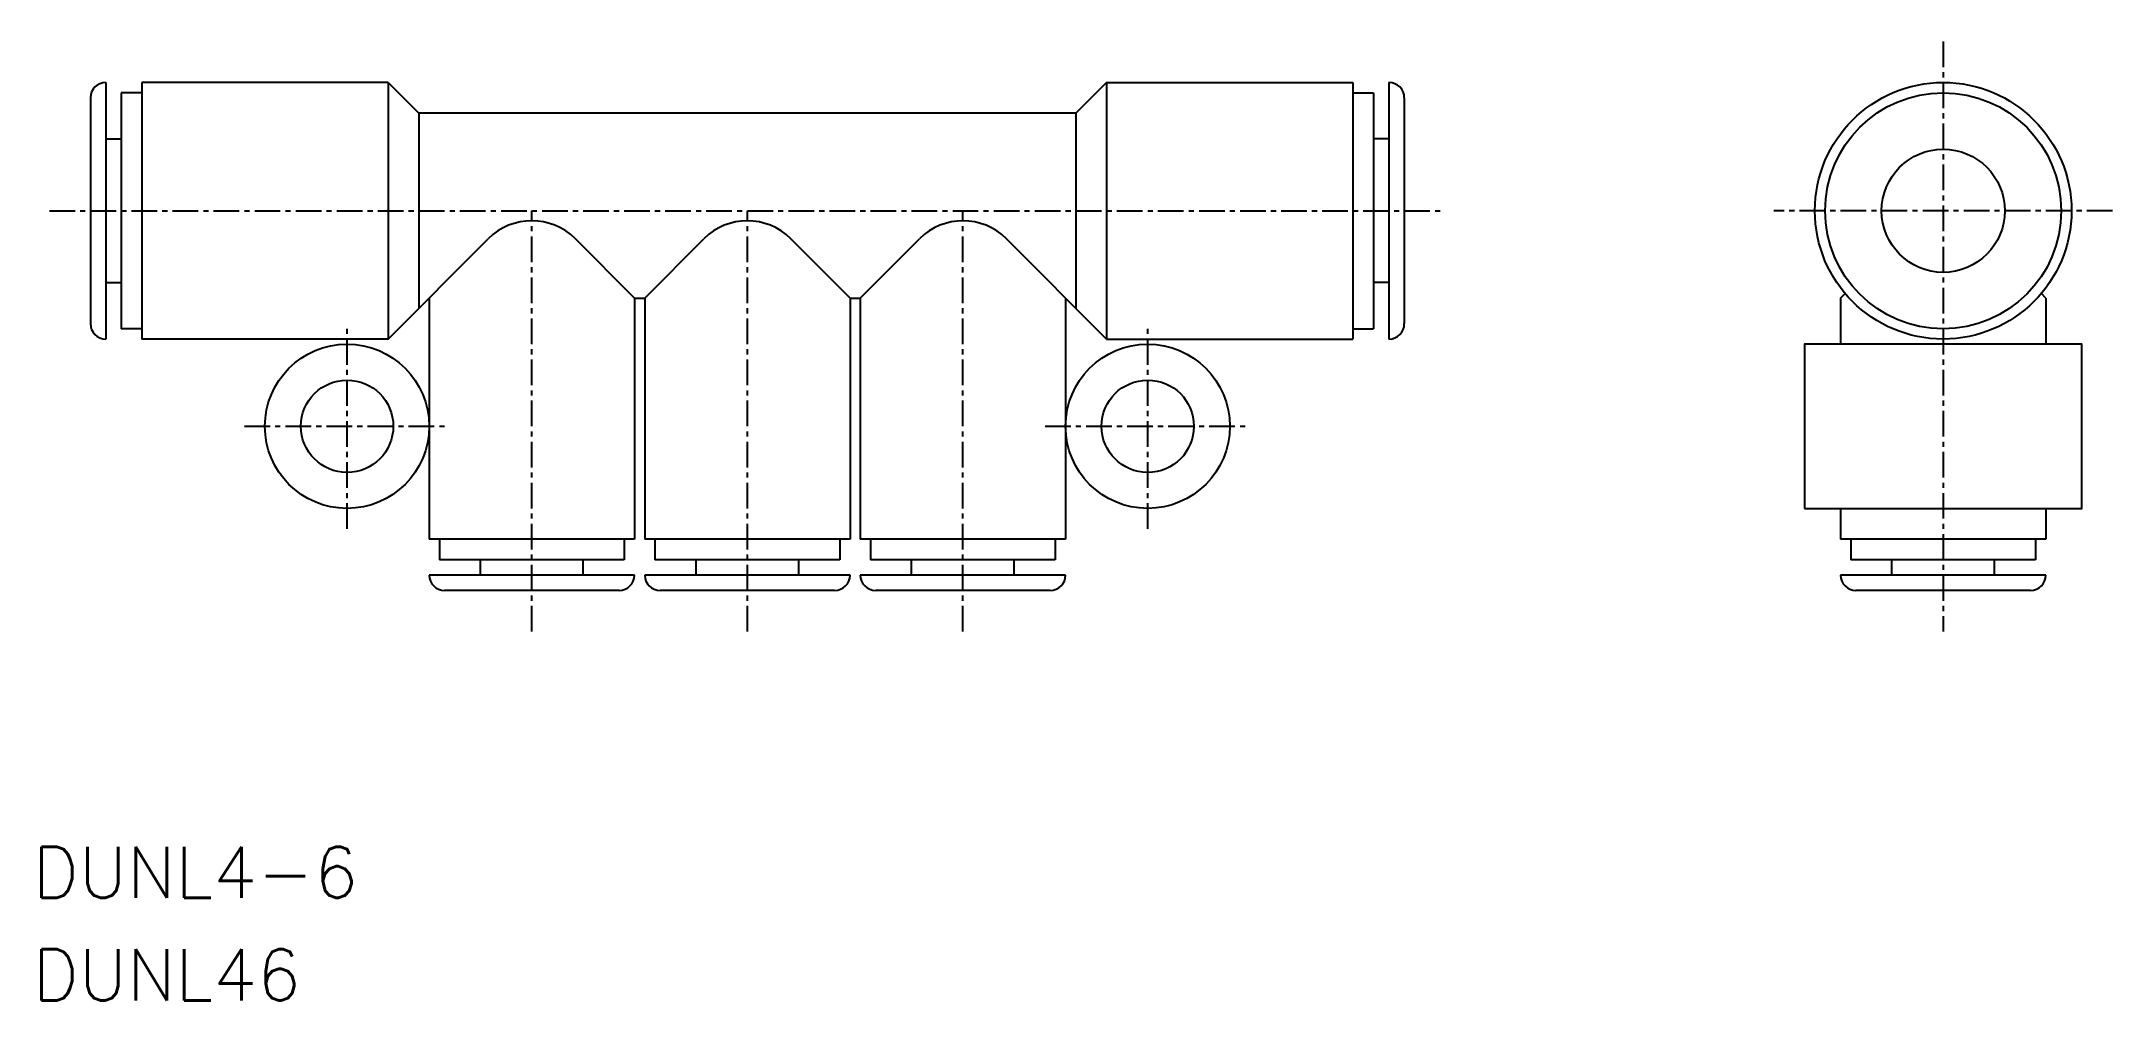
# Model space of a CAD drawing. Extents: x 75 to 176, y 67 to 113.
import ezdxf
from ezdxf.enums import TextEntityAlignment as Align

# ---------------------------------------------------------------- set-up
doc = ezdxf.new("R2010")
doc.units = 0
doc.linetypes.add('CENTER', pattern=[2, 1.25, -0.25, 0.25, -0.25])
doc.layers.get('0').update_dxf_attribs({"linetype": 'CONTINUOUS'})
doc.layers.add('CENTER', color=1, linetype='CENTER')
doc.styles.get("Standard").update_dxf_attribs({"font": 'txt.shx', "bigfont": 'extfont.shx'})

msp = doc.modelspace()

# ---------------------------------------------------------------- linework, layer by layer
at = {"color": 7, "linetype": 'CONTINUOUS'}
for p, q in [((77.75, 111.25), (77.75, 111.25)), ((77.75, 111.25), (77.75, 98.75)), ((79.5, 111.25), (79.5, 98.75)), ((91.5, 111.25), (79.5, 111.25)), ((91.5, 111.25), (91.5, 98.75)), ((91.5, 111.25), (93, 109.75)), ((126.5, 111.25), (125, 109.75)), ((126.5, 111.25), (126.5, 98.75)), ((126.5, 111.25), (138.5, 111.25)), ((138.5, 111.25), (138.5, 98.75)), ((140.25, 111.25), (140.25, 98.75)), ((140.25, 111.25), (140.25, 111.25)), ((77, 110.5), (77, 99.5)), ((79.5, 110.75), (78.5, 110.75)), ((78.5, 110.75), (78.5, 99.25)), ((138.5, 110.75), (139.5, 110.75)), ((139.5, 110.75), (139.5, 99.25)), ((141, 110.5), (141, 99.5)), ((93, 109.75), (93, 100.25)), ((125, 109.75), (93, 109.75)), ((125, 109.75), (125, 100.25)), ((77.75, 108.5), (78.5, 108.5)), ((140.25, 108.5), (139.5, 108.5)), ((91.5, 98.75), (96.38, 103.63)), ((103.5, 100.75), (100.62, 103.63)), ((104, 100.75), (106.88, 103.63)), ((114, 100.75), (111.12, 103.63)), ((114.5, 100.75), (117.38, 103.63)), ((126.5, 98.75), (121.62, 103.63)), ((77.75, 101.5), (78.5, 101.5)), ((140.25, 101.5), (139.5, 101.5)), ((162.25, 100.75), (162.47, 100.97)), ((172.25, 100.75), (172.03, 100.97)), ((93.5, 100.75), (93.5, 89)), ((103.5, 100.75), (103.5, 89)), ((103.5, 100.75), (104, 100.75)), ((104, 100.75), (104, 89)), ((114, 100.75), (114, 89)), ((114, 100.75), (114.5, 100.75)), ((114.5, 100.75), (114.5, 89)), ((124.5, 100.75), (124.5, 89)), ((162.25, 100.75), (162.25, 98.5)), ((172.25, 100.75), (172.25, 98.5)), ((79.5, 99.25), (78.5, 99.25)), ((138.5, 99.25), (139.5, 99.25)), ((77.75, 98.75), (77.75, 98.75)), ((91.5, 98.75), (79.5, 98.75)), ((126.5, 98.75), (138.5, 98.75)), ((140.25, 98.75), (140.25, 98.75)), ((162.25, 90.5), (162.25, 89)), ((172.25, 90.5), (172.25, 89)), ((103.5, 89), (93.5, 89)), ((94, 89), (94, 88)), ((103, 89), (103, 88)), ((114, 89), (104, 89)), ((104.5, 89), (104.5, 88)), ((113.5, 89), (113.5, 88)), ((124.5, 89), (114.5, 89)), ((115, 89), (115, 88)), ((124, 89), (124, 88)), ((172.25, 89), (162.25, 89)), ((162.75, 89), (162.75, 88)), ((171.75, 89), (171.75, 88)), ((103, 88), (94, 88)), ((96, 87.25), (96, 88)), ((101, 87.25), (101, 88)), ((113.5, 88), (104.5, 88)), ((106.5, 87.25), (106.5, 88)), ((111.5, 87.25), (111.5, 88)), ((124, 88), (115, 88)), ((117, 87.25), (117, 88)), ((122, 87.25), (122, 88)), ((171.75, 88), (162.75, 88)), ((164.75, 87.25), (164.75, 88)), ((169.75, 87.25), (169.75, 88)), ((93.5, 87.25), (93.5, 87.25)), ((103.5, 87.25), (93.5, 87.25)), ((103.5, 87.25), (103.5, 87.25)), ((114, 87.25), (104, 87.25)), ((104, 87.25), (104, 87.25)), ((114, 87.25), (114, 87.25)), ((114.5, 87.25), (114.5, 87.25)), ((124.5, 87.25), (114.5, 87.25)), ((124.5, 87.25), (124.5, 87.25)), ((162.25, 87.25), (162.25, 87.25)), ((172.25, 87.25), (162.25, 87.25)), ((172.25, 87.25), (172.25, 87.25)), ((102.75, 86.5), (94.25, 86.5)), ((113.25, 86.5), (104.75, 86.5)), ((123.75, 86.5), (115.25, 86.5)), ((171.5, 86.5), (163, 86.5))]:
    msp.add_line(p, q, dxfattribs=at)
at = {"color": 1, "linetype": 'CENTER'}
for p, q in [((75, 105), (143, 105)), ((98.5, 84.5), (98.5, 105)), ((109, 84.5), (109, 105)), ((119.5, 84.5), (119.5, 105)), ((89.5, 89.5), (89.5, 99.5)), ((128.5, 89.5), (128.5, 99.5)), ((84.5, 94.5), (94.5, 94.5)), ((123.5, 94.5), (133.5, 94.5))]:
    msp.add_line(p, q, dxfattribs=at)
at = {"color": 7, "linetype": 'CONTINUOUS'}
msp.add_lwpolyline([(160.5, 90.5), (174, 90.5), (174, 98.5), (160.5, 98.5)], close=True, dxfattribs=at)
for centre, radius in [((167.25, 105), 6.25), ((167.25, 105), 5.75), ((167.25, 105), 3), ((89.5, 94.5), 4), ((128.5, 94.5), 4), ((89.5, 94.5), 2.25), ((128.5, 94.5), 2.25)]:
    msp.add_circle(centre, radius, dxfattribs=at)
for centre, radius, start, end in [((77.75, 110.5), 0.75, 90, 180), ((140.25, 110.5), 0.75, 0, 90), ((98.5, 101.51), 3, 45, 135), ((109, 101.51), 3, 45, 135), ((119.5, 101.51), 3, 45, 135), ((77.75, 99.5), 0.75, 180, 270), ((140.25, 99.5), 0.75, 270, 0), ((94.25, 87.25), 0.75, 180, 270), ((102.75, 87.25), 0.75, 270, 0), ((104.75, 87.25), 0.75, 180, 270), ((113.25, 87.25), 0.75, 270, 0), ((115.25, 87.25), 0.75, 180, 270), ((123.75, 87.25), 0.75, 270, 0), ((163, 87.25), 0.75, 180, 270), ((171.5, 87.25), 0.75, 270, 0)]:
    msp.add_arc(centre, radius, start, end, dxfattribs=at)
at = {"layer": 'CENTER', "color": 1, "linetype": 'CENTER'}
for p, q in [((167.25, 113.25), (167.25, 84.5)), ((175.5, 105), (159, 105))]:
    msp.add_line(p, q, dxfattribs=at)

# ---------------------------------------------------------------- texts
at = {"color": 7, "linetype": 'CONTINUOUS'}
for s, p in [('DUNL4-6', (74.18, 72.77)), ('DUNL46', (74.18, 67.77))]:
    msp.add_text(s, height=2.5, dxfattribs=at).set_placement(p, align=Align.MIDDLE_LEFT)

doc.saveas('drawing.dxf')
